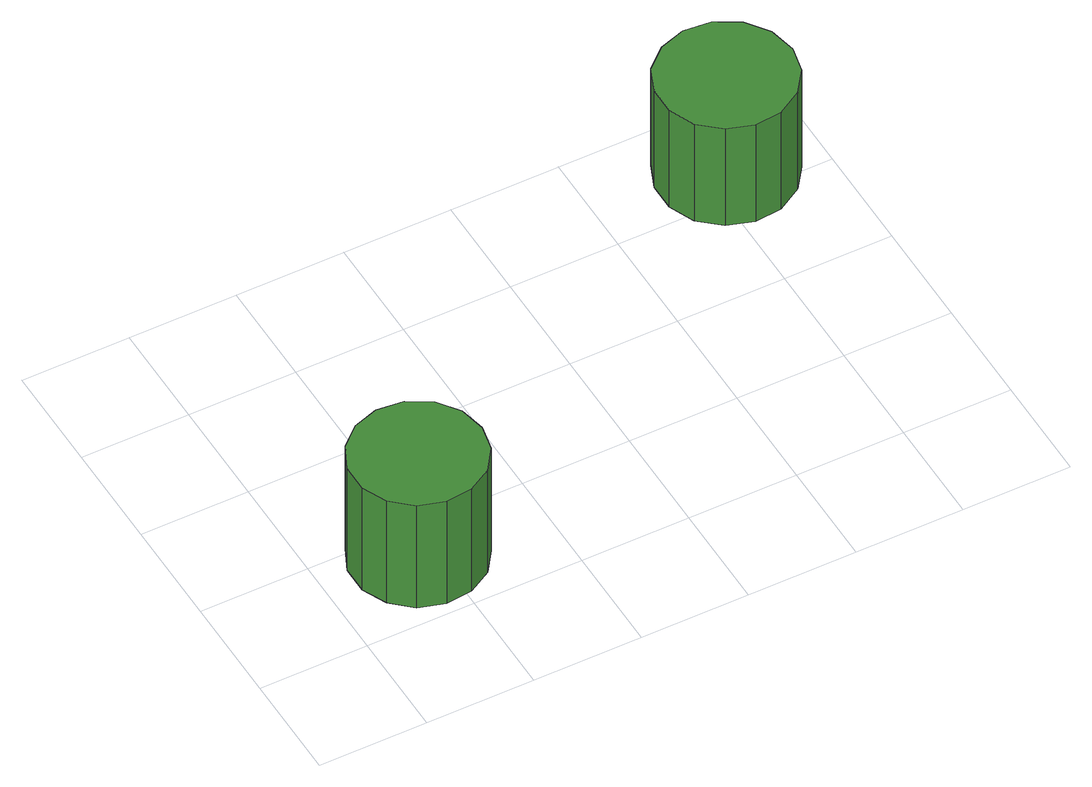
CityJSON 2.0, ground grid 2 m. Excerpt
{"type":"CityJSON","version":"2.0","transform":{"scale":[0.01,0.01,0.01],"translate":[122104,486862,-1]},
"CityObjects":{
"tree1":{"type":"SolitaryVegetationObject","attributes":{"function":"something"},"geometry":[{"type":"MultiSurface","lod":"1","boundaries":[[[0,1,2,3,4,5,6,7,8,9,10,11,12,13,14]],[[15,16,17,18,19,20,21,22,23,24,25,26,27,28,29]],[[0,29,28,1]],[[1,28,27,2]],[[2,27,26,3]],[[3,26,25,4]],[[4,25,24,5]],[[5,24,23,6]],[[6,23,22,7]],[[7,22,21,8]],[[8,21,20,9]],[[9,20,19,10]],[[10,19,18,11]],[[11,18,17,12]],[[12,17,16,13]],[[13,16,15,14]],[[14,15,29,0]]]}]},
"tree2":{"type":"SolitaryVegetationObject","attributes":{"function":"something"},"geometry":[{"type":"MultiSurface","lod":"1","boundaries":[[[30,31,32,33,34,35,36,37,38,39,40,41,42,43,44]],[[45,46,47,48,49,50,51,52,53,54,55,56,57,58,59]],[[30,59,58,31]],[[31,58,57,32]],[[32,57,56,33]],[[33,56,55,34]],[[34,55,54,35]],[[35,54,53,36]],[[36,53,52,37]],[[37,52,51,38]],[[38,51,50,39]],[[39,50,49,40]],[[40,49,48,41]],[[41,48,47,42]],[[42,47,46,43]],[[43,46,45,44]],[[44,45,59,30]]]}]}
},
"vertices":[
[292,140,328],[282,189,328],[253,229,328],[210,254,328],[160,259,328],[113,244,328],[76,211,328],[55,165,328],[55,115,328],[76,70,328],[113,36,328],[160,21,328],[210,26,328],[253,51,328],[282,91,328],[282,91,89],[253,51,89],[210,26,89],[160,21,89],[113,36,89],[76,70,89],[55,115,89],[55,165,89],[76,211,89],[113,244,89],[160,259,89],[210,254,89],[253,229,89],[282,189,89],[292,140,89],
[1158,657,316],[1147,708,316],[1117,749,316],[1072,775,316],[1021,780,316],[973,764,316],[934,730,316],[914,683,316],[914,632,316],[934,585,316],[973,551,316],[1021,535,316],[1072,540,316],[1117,566,316],[1147,607,316],[1147,607,90],[1117,566,90],[1072,540,90],[1021,535,90],[973,551,90],[934,585,90],[914,632,90],[914,683,90],[934,730,90],[973,764,90],[1021,780,90],[1072,775,90],[1117,749,90],[1147,708,90],[1158,657,90]
]}
